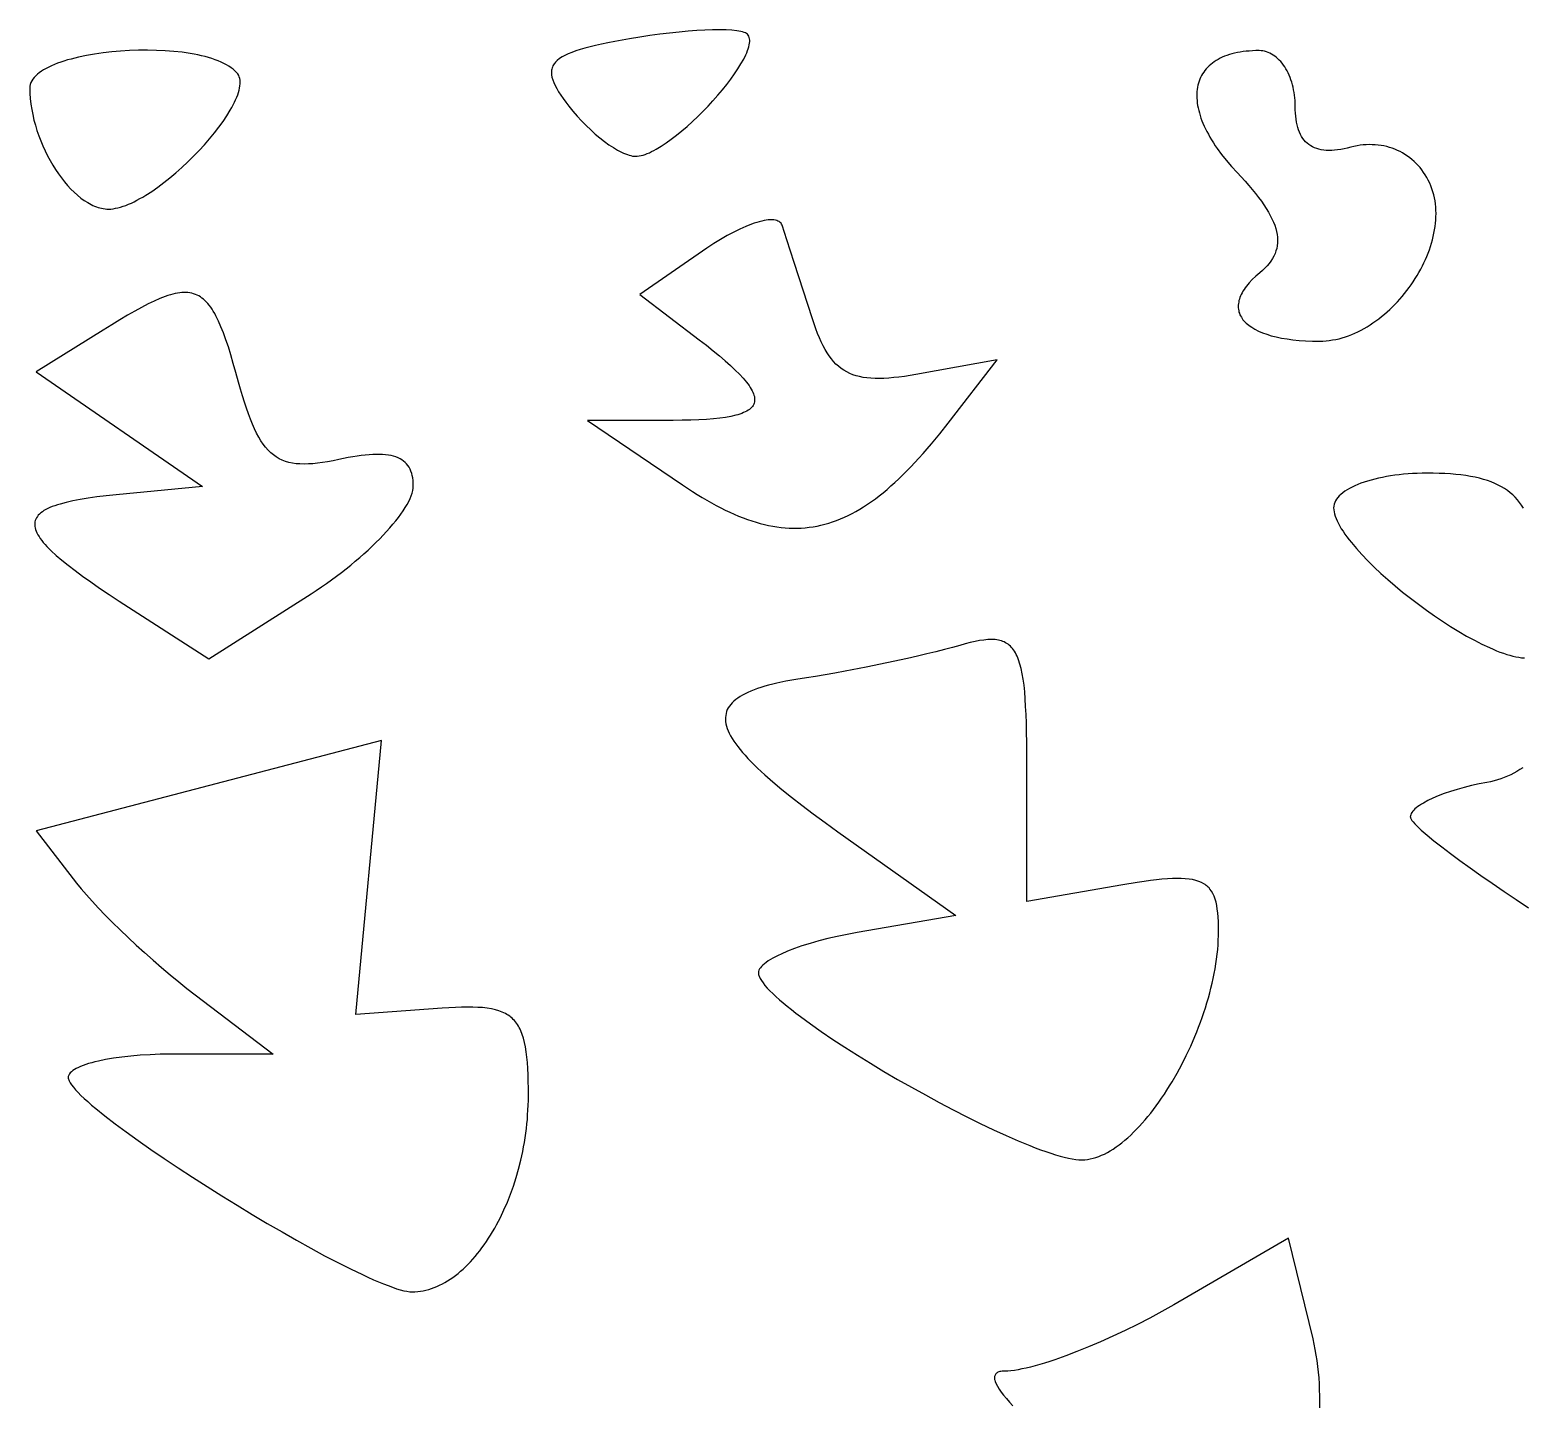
# Model space of a CAD drawing. Extents: x -500 to 500, y -999 to 1001.
# Drawn here: x -319.3 to -166.4, y -77.2 to 63.5 of the extents above; entities that cross this region are included whole.
import ezdxf

# ---------------------------------------------------------------- set-up
doc = ezdxf.new("R2010")
doc.units = 0
doc.layers.add('LAYER_1', color=18, linetype='CONTINUOUS')

msp = doc.modelspace()

# ---------------------------------------------------------------- linework, layer by layer
at = {"layer": 'LAYER_1'}
for points in [[(-245.89, 63.17), (-246, 63.23), (-246.13, 63.29), (-246.28, 63.34), (-246.46, 63.38), (-246.66, 63.42), (-246.88, 63.45), (-247.39, 63.51), (-247.97, 63.54), (-248.63, 63.55), (-249.36, 63.54), (-250.14, 63.51), (-250.98, 63.47), (-251.87, 63.4), (-252.8, 63.32), (-253.77, 63.22), (-254.77, 63.1), (-255.79, 62.96), (-256.82, 62.8), (-257.87, 62.63), (-259.39, 62.35), (-260.09, 62.22), (-260.74, 62.08), (-261.35, 61.95), (-261.92, 61.81), (-262.45, 61.67), (-262.94, 61.53), (-263.38, 61.39), (-263.79, 61.24), (-264.16, 61.09), (-264.5, 60.93), (-264.79, 60.77), (-265.05, 60.6), (-265.27, 60.42), (-265.37, 60.33), (-265.46, 60.24), (-265.54, 60.15), (-265.61, 60.05), (-265.67, 59.95), (-265.73, 59.85), (-265.77, 59.74), (-265.81, 59.64), (-265.84, 59.53), (-265.86, 59.42), (-265.87, 59.3), (-265.88, 59.19), (-265.87, 59.07), (-265.86, 58.94), (-265.82, 58.69), (-265.74, 58.42), (-265.63, 58.14), (-265.5, 57.84), (-265.33, 57.53), (-265.14, 57.2), (-264.92, 56.86), (-264.67, 56.5), (-264.39, 56.13), (-264.09, 55.73), (-263.67, 55.21), (-263.23, 54.7), (-262.78, 54.21), (-262.32, 53.74), (-261.85, 53.29), (-261.38, 52.87), (-260.91, 52.47), (-260.44, 52.1), (-259.98, 51.77), (-259.53, 51.48), (-259.09, 51.22), (-258.68, 51), (-258.48, 50.91), (-258.28, 50.83), (-258.09, 50.76), (-257.91, 50.7), (-257.74, 50.66), (-257.57, 50.62), (-257.41, 50.6), (-257.26, 50.6), (-257.08, 50.6), (-256.89, 50.63), (-256.69, 50.67), (-256.49, 50.72), (-256.28, 50.79), (-256.06, 50.87), (-255.84, 50.96), (-255.61, 51.07), (-255.37, 51.19), (-255.13, 51.32), (-254.63, 51.62), (-254.11, 51.96), (-253.59, 52.34), (-253.05, 52.75), (-252.51, 53.19), (-251.96, 53.66), (-251.42, 54.16), (-250.88, 54.67), (-250.34, 55.2), (-249.82, 55.74), (-249.32, 56.29), (-248.83, 56.84), (-248.36, 57.4), (-247.91, 57.95), (-247.5, 58.5), (-247.11, 59.03), (-246.76, 59.55), (-246.45, 60.06), (-246.17, 60.54), (-245.95, 61), (-245.85, 61.21), (-245.77, 61.42), (-245.7, 61.62), (-245.64, 61.82), (-245.6, 62), (-245.57, 62.18), (-245.55, 62.34), (-245.55, 62.49), (-245.57, 62.64), (-245.6, 62.77), (-245.65, 62.89), (-245.71, 63), (-245.79, 63.09)], [(-298.1, 59.16), (-298.28, 59.33), (-298.47, 59.51), (-298.68, 59.67), (-298.92, 59.82), (-299.17, 59.97), (-299.43, 60.11), (-299.72, 60.25), (-300.01, 60.37), (-300.33, 60.49), (-300.66, 60.6), (-301, 60.71), (-301.35, 60.81), (-301.72, 60.9), (-302.1, 60.98), (-302.49, 61.06), (-302.89, 61.13), (-303.29, 61.19), (-303.71, 61.25), (-304.57, 61.34), (-305.45, 61.41), (-306.35, 61.45), (-307.26, 61.47), (-308.18, 61.46), (-309.1, 61.43), (-310.02, 61.37), (-310.92, 61.3), (-311.81, 61.19), (-312.68, 61.07), (-313.52, 60.92), (-314.33, 60.75), (-314.72, 60.66), (-315.1, 60.56), (-315.47, 60.46), (-315.82, 60.35), (-316.16, 60.24), (-316.49, 60.12), (-316.81, 60), (-317.11, 59.87), (-317.39, 59.73), (-317.66, 59.6), (-317.91, 59.45), (-318.14, 59.31), (-318.36, 59.15), (-318.55, 59), (-318.72, 58.84), (-318.88, 58.67), (-319.01, 58.5), (-319.12, 58.33), (-319.21, 58.15), (-319.27, 57.96), (-319.31, 57.78), (-319.32, 57.58), (-319.31, 57.04), (-319.27, 56.5), (-319.21, 55.95), (-319.13, 55.4), (-319.02, 54.86), (-318.9, 54.31), (-318.75, 53.77), (-318.59, 53.23), (-318.4, 52.69), (-318.2, 52.17), (-317.99, 51.65), (-317.75, 51.14), (-317.51, 50.64), (-317.25, 50.16), (-316.97, 49.69), (-316.69, 49.23), (-316.39, 48.79), (-316.09, 48.37), (-315.77, 47.97), (-315.45, 47.59), (-315.12, 47.24), (-314.78, 46.9), (-314.44, 46.6), (-314.09, 46.31), (-313.74, 46.06), (-313.39, 45.84), (-313.04, 45.64), (-312.86, 45.56), (-312.68, 45.48), (-312.5, 45.41), (-312.32, 45.35), (-312.15, 45.3), (-311.97, 45.26), (-311.79, 45.23), (-311.61, 45.2), (-311.44, 45.19), (-311.26, 45.18), (-311.03, 45.19), (-310.79, 45.22), (-310.55, 45.26), (-310.29, 45.31), (-310.03, 45.38), (-309.76, 45.47), (-309.49, 45.56), (-309.21, 45.68), (-308.92, 45.8), (-308.64, 45.94), (-308.34, 46.09), (-308.05, 46.25), (-307.75, 46.42), (-307.44, 46.6), (-306.83, 47), (-306.21, 47.43), (-305.59, 47.89), (-304.96, 48.39), (-304.35, 48.91), (-303.73, 49.45), (-303.13, 50.02), (-302.55, 50.59), (-301.98, 51.18), (-301.43, 51.78), (-300.91, 52.38), (-300.41, 52.98), (-299.95, 53.58), (-299.52, 54.17), (-299.13, 54.75), (-298.78, 55.31), (-298.63, 55.59), (-298.48, 55.86), (-298.35, 56.13), (-298.23, 56.39), (-298.12, 56.64), (-298.02, 56.89), (-297.94, 57.13), (-297.88, 57.36), (-297.83, 57.58), (-297.79, 57.8), (-297.77, 58.01), (-297.77, 58.2), (-297.78, 58.39), (-297.81, 58.57), (-297.86, 58.73), (-297.92, 58.88), (-298, 59.03)], [(-175.88, 47.85), (-176.02, 48.14), (-176.17, 48.42), (-176.33, 48.69), (-176.5, 48.94), (-176.68, 49.19), (-176.87, 49.43), (-177.07, 49.65), (-177.27, 49.87), (-177.48, 50.07), (-177.7, 50.27), (-177.93, 50.45), (-178.17, 50.62), (-178.41, 50.78), (-178.66, 50.93), (-178.91, 51.07), (-179.18, 51.19), (-179.44, 51.31), (-179.72, 51.41), (-180, 51.5), (-180.28, 51.58), (-180.57, 51.65), (-180.86, 51.7), (-181.16, 51.74), (-181.46, 51.77), (-181.76, 51.78), (-182.07, 51.79), (-182.38, 51.78), (-182.69, 51.75), (-183, 51.72), (-183.32, 51.66), (-183.64, 51.6), (-183.96, 51.52), (-184.32, 51.43), (-184.66, 51.36), (-184.99, 51.3), (-185.31, 51.25), (-185.62, 51.22), (-185.92, 51.2), (-186.21, 51.19), (-186.48, 51.2), (-186.74, 51.23), (-186.99, 51.26), (-187.23, 51.32), (-187.46, 51.38), (-187.67, 51.46), (-187.88, 51.56), (-188.07, 51.67), (-188.25, 51.79), (-188.43, 51.93), (-188.59, 52.08), (-188.73, 52.24), (-188.87, 52.42), (-189, 52.62), (-189.11, 52.83), (-189.21, 53.05), (-189.31, 53.29), (-189.39, 53.54), (-189.46, 53.81), (-189.52, 54.09), (-189.57, 54.39), (-189.61, 54.7), (-189.63, 55.02), (-189.65, 55.36), (-189.65, 55.72), (-189.66, 56.01), (-189.67, 56.3), (-189.7, 56.59), (-189.73, 56.87), (-189.77, 57.14), (-189.82, 57.41), (-189.88, 57.68), (-189.95, 57.93), (-190.02, 58.19), (-190.1, 58.43), (-190.19, 58.67), (-190.29, 58.9), (-190.39, 59.13), (-190.5, 59.34), (-190.62, 59.55), (-190.74, 59.75), (-190.87, 59.94), (-191, 60.12), (-191.14, 60.29), (-191.29, 60.44), (-191.44, 60.59), (-191.59, 60.73), (-191.75, 60.86), (-191.92, 60.97), (-192.08, 61.07), (-192.25, 61.16), (-192.43, 61.24), (-192.61, 61.31), (-192.79, 61.36), (-192.97, 61.39), (-193.16, 61.41), (-193.35, 61.42), (-193.7, 61.42), (-194.04, 61.41), (-194.37, 61.38), (-194.68, 61.35), (-194.99, 61.32), (-195.29, 61.27), (-195.58, 61.22), (-195.87, 61.16), (-196.14, 61.09), (-196.4, 61.01), (-196.65, 60.93), (-196.89, 60.84), (-197.13, 60.74), (-197.35, 60.64), (-197.56, 60.52), (-197.76, 60.41), (-197.96, 60.28), (-198.14, 60.15), (-198.32, 60.01), (-198.48, 59.86), (-198.63, 59.71), (-198.78, 59.56), (-198.91, 59.39), (-199.04, 59.22), (-199.15, 59.05), (-199.26, 58.87), (-199.35, 58.68), (-199.43, 58.49), (-199.51, 58.29), (-199.57, 58.09), (-199.63, 57.88), (-199.67, 57.67), (-199.71, 57.45), (-199.73, 57.23), (-199.74, 57), (-199.75, 56.77), (-199.74, 56.54), (-199.72, 56.3), (-199.7, 56.05), (-199.66, 55.81), (-199.61, 55.55), (-199.55, 55.3), (-199.48, 55.04), (-199.41, 54.78), (-199.32, 54.51), (-199.22, 54.24), (-199.11, 53.97), (-198.99, 53.69), (-198.86, 53.41), (-198.71, 53.13), (-198.56, 52.85), (-198.4, 52.56), (-198.23, 52.27), (-198.04, 51.98), (-197.85, 51.68), (-197.65, 51.38), (-197.2, 50.78), (-196.72, 50.18), (-196.19, 49.56), (-195.62, 48.94), (-195.2, 48.49), (-194.79, 48.04), (-194.41, 47.61), (-194.06, 47.19), (-193.72, 46.78), (-193.41, 46.38), (-193.13, 45.99), (-192.86, 45.61), (-192.62, 45.24), (-192.4, 44.88), (-192.21, 44.53), (-192.04, 44.19), (-191.89, 43.85), (-191.76, 43.52), (-191.66, 43.2), (-191.58, 42.89), (-191.52, 42.59), (-191.48, 42.29), (-191.47, 42), (-191.48, 41.71), (-191.51, 41.43), (-191.56, 41.16), (-191.63, 40.89), (-191.73, 40.63), (-191.85, 40.37), (-191.99, 40.11), (-192.15, 39.86), (-192.33, 39.62), (-192.54, 39.38), (-192.77, 39.14), (-193.02, 38.9), (-193.29, 38.66), (-193.69, 38.31), (-194.06, 37.96), (-194.38, 37.61), (-194.66, 37.27), (-194.79, 37.1), (-194.9, 36.93), (-195.01, 36.77), (-195.1, 36.6), (-195.19, 36.44), (-195.26, 36.28), (-195.32, 36.12), (-195.38, 35.96), (-195.42, 35.81), (-195.45, 35.65), (-195.48, 35.5), (-195.49, 35.35), (-195.5, 35.2), (-195.49, 35.06), (-195.47, 34.92), (-195.45, 34.77), (-195.42, 34.63), (-195.37, 34.5), (-195.32, 34.36), (-195.26, 34.23), (-195.18, 34.1), (-195.1, 33.98), (-195.01, 33.85), (-194.91, 33.73), (-194.8, 33.61), (-194.68, 33.5), (-194.56, 33.39), (-194.42, 33.28), (-194.28, 33.17), (-194.12, 33.07), (-193.79, 32.87), (-193.42, 32.68), (-193.02, 32.51), (-192.58, 32.36), (-192.11, 32.21), (-191.6, 32.09), (-191.06, 31.97), (-190.49, 31.88), (-189.89, 31.8), (-189.26, 31.73), (-188.59, 31.69), (-187.9, 31.66), (-187.17, 31.65), (-186.84, 31.66), (-186.5, 31.68), (-186.17, 31.72), (-185.83, 31.77), (-185.5, 31.83), (-185.17, 31.9), (-184.84, 31.99), (-184.51, 32.09), (-184.19, 32.21), (-183.87, 32.33), (-183.55, 32.47), (-183.23, 32.62), (-182.91, 32.78), (-182.6, 32.95), (-182.29, 33.12), (-181.99, 33.31), (-181.69, 33.51), (-181.39, 33.72), (-181.1, 33.94), (-180.81, 34.16), (-180.52, 34.4), (-180.24, 34.64), (-179.97, 34.89), (-179.7, 35.15), (-179.44, 35.41), (-179.18, 35.68), (-178.93, 35.96), (-178.69, 36.24), (-178.45, 36.53), (-178.22, 36.83), (-177.99, 37.13), (-177.77, 37.43), (-177.56, 37.74), (-177.36, 38.06), (-177.17, 38.37), (-176.98, 38.7), (-176.8, 39.02), (-176.63, 39.35), (-176.47, 39.68), (-176.32, 40.01), (-176.17, 40.34), (-176.04, 40.68), (-175.91, 41.02), (-175.8, 41.36), (-175.69, 41.69), (-175.6, 42.03), (-175.51, 42.37), (-175.44, 42.71), (-175.38, 43.05), (-175.32, 43.39), (-175.28, 43.73), (-175.25, 44.06), (-175.24, 44.4), (-175.23, 44.73), (-175.24, 45.06), (-175.26, 45.38), (-175.29, 45.71), (-175.33, 46.03), (-175.39, 46.34), (-175.46, 46.65), (-175.55, 46.96), (-175.65, 47.26), (-175.76, 47.56)], [(-225.21, 23.25), (-220.2, 29.74), (-228.52, 28.24), (-229.12, 28.13), (-229.71, 28.04), (-230.26, 27.97), (-230.8, 27.91), (-231.31, 27.86), (-231.8, 27.83), (-232.26, 27.82), (-232.71, 27.82), (-233.14, 27.84), (-233.54, 27.88), (-233.93, 27.94), (-234.3, 28.01), (-234.65, 28.1), (-234.99, 28.21), (-235.31, 28.34), (-235.62, 28.49), (-235.91, 28.67), (-236.19, 28.86), (-236.46, 29.07), (-236.72, 29.3), (-236.96, 29.56), (-237.19, 29.84), (-237.42, 30.14), (-237.63, 30.46), (-237.84, 30.81), (-238.04, 31.18), (-238.23, 31.58), (-238.42, 32), (-238.6, 32.44), (-238.78, 32.91), (-238.96, 33.41), (-239.13, 33.93), (-240.99, 39.71), (-241.74, 42.02), (-242.24, 43.52), (-242.29, 43.63), (-242.35, 43.74), (-242.44, 43.82), (-242.54, 43.9), (-242.66, 43.96), (-242.79, 44.01), (-242.93, 44.05), (-243.1, 44.07), (-243.27, 44.08), (-243.46, 44.08), (-243.66, 44.07), (-243.87, 44.04), (-244.09, 44), (-244.33, 43.95), (-244.58, 43.89), (-244.83, 43.81), (-245.1, 43.73), (-245.38, 43.63), (-245.95, 43.4), (-246.56, 43.13), (-247.2, 42.82), (-247.86, 42.46), (-248.54, 42.07), (-249.23, 41.64), (-249.94, 41.17), (-256.82, 36.42), (-250.74, 31.79), (-249.99, 31.22), (-249.3, 30.66), (-248.65, 30.13), (-248.06, 29.63), (-247.52, 29.15), (-247.03, 28.69), (-246.6, 28.26), (-246.22, 27.84), (-245.89, 27.45), (-245.75, 27.27), (-245.62, 27.09), (-245.5, 26.91), (-245.4, 26.74), (-245.31, 26.57), (-245.23, 26.41), (-245.17, 26.25), (-245.12, 26.1), (-245.08, 25.96), (-245.06, 25.82), (-245.05, 25.68), (-245.05, 25.55), (-245.07, 25.42), (-245.1, 25.3), (-245.15, 25.18), (-245.21, 25.07), (-245.28, 24.96), (-245.37, 24.86), (-245.47, 24.76), (-245.58, 24.66), (-245.71, 24.57), (-245.85, 24.49), (-246.01, 24.4), (-246.18, 24.32), (-246.36, 24.25), (-246.56, 24.18), (-246.77, 24.11), (-246.99, 24.05), (-247.48, 23.94), (-248.03, 23.84), (-248.63, 23.76), (-249.28, 23.69), (-250, 23.63), (-250.77, 23.59), (-251.59, 23.56), (-252.48, 23.54), (-253.41, 23.53), (-262.17, 23.53), (-252.43, 16.92), (-251.93, 16.58), (-251.43, 16.25), (-250.93, 15.94), (-250.44, 15.64), (-249.95, 15.35), (-249.47, 15.08), (-249, 14.82), (-248.53, 14.57), (-248.06, 14.34), (-247.6, 14.12), (-247.14, 13.92), (-246.69, 13.72), (-246.24, 13.55), (-245.79, 13.38), (-245.35, 13.23), (-244.91, 13.09), (-244.48, 12.97), (-244.04, 12.86), (-243.62, 12.76), (-243.19, 12.68), (-242.77, 12.61), (-242.35, 12.56), (-241.93, 12.52), (-241.51, 12.49), (-241.1, 12.48), (-240.69, 12.48), (-240.28, 12.49), (-239.87, 12.52), (-239.46, 12.57), (-239.06, 12.62), (-238.66, 12.7), (-238.26, 12.78), (-237.86, 12.88), (-237.46, 13), (-237.06, 13.13), (-236.66, 13.27), (-236.26, 13.43), (-235.86, 13.6), (-235.47, 13.79), (-235.07, 13.99), (-234.67, 14.2), (-234.28, 14.43), (-233.88, 14.68), (-233.48, 14.94), (-233.08, 15.21), (-232.68, 15.5), (-232.28, 15.81), (-231.88, 16.12), (-231.48, 16.46), (-231.08, 16.81), (-230.67, 17.17), (-230.27, 17.55), (-229.86, 17.94), (-229.45, 18.35), (-229.04, 18.77), (-228.62, 19.21), (-228.21, 19.66), (-227.79, 20.13), (-227.36, 20.61), (-226.94, 21.11), (-226.08, 22.15)], [(-280.03, 16.82), (-280.03, 17.1), (-280.05, 17.37), (-280.09, 17.63), (-280.13, 17.87), (-280.19, 18.1), (-280.27, 18.32), (-280.36, 18.53), (-280.46, 18.72), (-280.58, 18.89), (-280.71, 19.06), (-280.86, 19.21), (-281.02, 19.35), (-281.19, 19.47), (-281.39, 19.59), (-281.59, 19.69), (-281.82, 19.78), (-282.06, 19.85), (-282.31, 19.92), (-282.58, 19.97), (-282.87, 20), (-283.18, 20.03), (-283.5, 20.04), (-283.83, 20.04), (-284.19, 20.03), (-284.56, 20.01), (-284.95, 19.98), (-285.36, 19.93), (-285.79, 19.87), (-286.23, 19.8), (-286.69, 19.72), (-287.17, 19.63), (-287.67, 19.52), (-288.25, 19.4), (-288.81, 19.29), (-289.33, 19.21), (-289.84, 19.14), (-290.32, 19.09), (-290.78, 19.06), (-291.22, 19.05), (-291.64, 19.06), (-292.04, 19.09), (-292.42, 19.15), (-292.78, 19.22), (-293.13, 19.33), (-293.46, 19.45), (-293.77, 19.6), (-294.07, 19.78), (-294.36, 19.99), (-294.64, 20.22), (-294.9, 20.48), (-295.16, 20.77), (-295.4, 21.08), (-295.64, 21.43), (-295.87, 21.81), (-296.09, 22.22), (-296.3, 22.67), (-296.51, 23.14), (-296.72, 23.65), (-296.93, 24.2), (-297.13, 24.77), (-297.33, 25.39), (-297.53, 26.04), (-297.73, 26.73), (-297.93, 27.46), (-298.2, 28.44), (-298.47, 29.37), (-298.73, 30.24), (-298.98, 31.05), (-299.23, 31.8), (-299.48, 32.49), (-299.74, 33.13), (-299.99, 33.71), (-300.25, 34.24), (-300.38, 34.48), (-300.52, 34.71), (-300.65, 34.93), (-300.79, 35.13), (-300.93, 35.32), (-301.08, 35.5), (-301.23, 35.66), (-301.38, 35.81), (-301.53, 35.95), (-301.69, 36.07), (-301.85, 36.18), (-302.02, 36.28), (-302.19, 36.37), (-302.36, 36.44), (-302.54, 36.51), (-302.73, 36.56), (-302.92, 36.59), (-303.12, 36.62), (-303.32, 36.63), (-303.53, 36.63), (-303.74, 36.62), (-303.96, 36.6), (-304.19, 36.57), (-304.42, 36.52), (-304.67, 36.47), (-304.92, 36.4), (-305.17, 36.32), (-305.44, 36.23), (-305.99, 36.01), (-306.58, 35.76), (-307.2, 35.46), (-307.87, 35.11), (-308.57, 34.73), (-309.31, 34.3), (-310.1, 33.84), (-310.93, 33.33), (-311.81, 32.79), (-318.68, 28.51), (-301.64, 16.77), (-310.48, 15.9), (-311.5, 15.8), (-312.45, 15.68), (-313.33, 15.56), (-314.15, 15.42), (-314.91, 15.28), (-315.59, 15.13), (-316.22, 14.96), (-316.5, 14.87), (-316.77, 14.78), (-317.02, 14.69), (-317.26, 14.59), (-317.48, 14.49), (-317.68, 14.39), (-317.87, 14.28), (-318.04, 14.17), (-318.19, 14.05), (-318.33, 13.93), (-318.45, 13.81), (-318.55, 13.68), (-318.64, 13.55), (-318.71, 13.41), (-318.76, 13.27), (-318.8, 13.13), (-318.82, 12.98), (-318.82, 12.83), (-318.81, 12.67), (-318.78, 12.51), (-318.73, 12.34), (-318.67, 12.17), (-318.59, 11.99), (-318.49, 11.81), (-318.38, 11.62), (-318.25, 11.43), (-318.1, 11.23), (-317.94, 11.03), (-317.76, 10.82), (-317.57, 10.6), (-317.35, 10.38), (-317.12, 10.16), (-316.62, 9.69), (-316.04, 9.2), (-315.4, 8.68), (-314.69, 8.13), (-313.92, 7.56), (-313.07, 6.97), (-312.17, 6.34), (-311.19, 5.69), (-310.15, 5.01), (-300.98, -0.92), (-290.5, 5.76), (-289.97, 6.11), (-289.43, 6.47), (-288.91, 6.83), (-288.4, 7.2), (-287.89, 7.57), (-287.4, 7.94), (-286.91, 8.32), (-286.43, 8.7), (-285.97, 9.09), (-285.52, 9.47), (-285.08, 9.86), (-284.66, 10.24), (-284.24, 10.63), (-283.85, 11.01), (-283.47, 11.39), (-283.1, 11.77), (-282.76, 12.14), (-282.43, 12.51), (-282.11, 12.88), (-281.82, 13.23), (-281.55, 13.59), (-281.3, 13.93), (-281.06, 14.27), (-280.85, 14.6), (-280.67, 14.91), (-280.5, 15.22), (-280.36, 15.52), (-280.24, 15.81), (-280.15, 16.08), (-280.08, 16.34), (-280.04, 16.59)], [(-197.51, -28.79), (-197.52, -28.28), (-197.53, -27.81), (-197.55, -27.37), (-197.59, -26.95), (-197.64, -26.55), (-197.7, -26.19), (-197.77, -25.85), (-197.86, -25.53), (-197.97, -25.24), (-198.1, -24.97), (-198.24, -24.72), (-198.4, -24.5), (-198.49, -24.39), (-198.59, -24.3), (-198.69, -24.2), (-198.79, -24.12), (-198.9, -24.04), (-199.02, -23.96), (-199.27, -23.82), (-199.55, -23.71), (-199.85, -23.61), (-200.18, -23.53), (-200.53, -23.48), (-200.92, -23.44), (-201.33, -23.41), (-201.78, -23.41), (-202.25, -23.42), (-202.76, -23.45), (-203.31, -23.49), (-203.88, -23.55), (-204.5, -23.63), (-205.15, -23.72), (-205.84, -23.82), (-207.34, -24.07), (-217.16, -25.77), (-217.16, -11.65), (-217.17, -9.45), (-217.18, -8.45), (-217.21, -7.5), (-217.24, -6.61), (-217.28, -5.78), (-217.32, -5.01), (-217.38, -4.28), (-217.45, -3.61), (-217.54, -3), (-217.63, -2.43), (-217.74, -1.91), (-217.87, -1.44), (-218, -1.01), (-218.08, -0.81), (-218.16, -0.63), (-218.24, -0.45), (-218.33, -0.29), (-218.42, -0.13), (-218.52, 0.01), (-218.62, 0.15), (-218.73, 0.27), (-218.84, 0.38), (-218.96, 0.49), (-219.08, 0.59), (-219.21, 0.67), (-219.34, 0.75), (-219.47, 0.82), (-219.62, 0.88), (-219.76, 0.93), (-219.92, 0.97), (-220.08, 1.01), (-220.24, 1.04), (-220.41, 1.06), (-220.59, 1.07), (-220.77, 1.07), (-221.16, 1.06), (-221.57, 1.02), (-222.01, 0.96), (-222.47, 0.87), (-222.96, 0.76), (-223.48, 0.62), (-224.03, 0.47), (-224.78, 0.26), (-225.6, 0.04), (-226.47, -0.18), (-227.4, -0.41), (-228.38, -0.64), (-229.39, -0.87), (-231.49, -1.32), (-233.64, -1.76), (-235.78, -2.17), (-236.82, -2.36), (-237.84, -2.53), (-238.82, -2.7), (-239.75, -2.84), (-240.83, -3.01), (-241.84, -3.2), (-242.77, -3.4), (-243.2, -3.5), (-243.62, -3.61), (-244.02, -3.72), (-244.4, -3.84), (-244.76, -3.96), (-245.11, -4.08), (-245.43, -4.21), (-245.74, -4.34), (-246.02, -4.48), (-246.29, -4.62), (-246.54, -4.77), (-246.77, -4.92), (-246.98, -5.07), (-247.17, -5.23), (-247.35, -5.4), (-247.5, -5.57), (-247.63, -5.74), (-247.75, -5.92), (-247.85, -6.11), (-247.92, -6.3), (-247.98, -6.5), (-248.02, -6.7), (-248.04, -6.91), (-248.04, -7.12), (-248.03, -7.34), (-247.99, -7.57), (-247.93, -7.8), (-247.86, -8.04), (-247.76, -8.28), (-247.65, -8.54), (-247.51, -8.79), (-247.36, -9.06), (-247.19, -9.33), (-246.99, -9.61), (-246.78, -9.9), (-246.55, -10.19), (-246.3, -10.49), (-246.03, -10.79), (-245.74, -11.11), (-245.43, -11.43), (-245.11, -11.76), (-244.76, -12.1), (-244, -12.8), (-243.17, -13.52), (-242.26, -14.29), (-241.27, -15.08), (-240.2, -15.91), (-239.05, -16.78), (-237.82, -17.68), (-236.52, -18.62), (-224.44, -27.2), (-234.55, -28.95), (-235.58, -29.14), (-236.58, -29.35), (-237.55, -29.57), (-238.48, -29.82), (-239.36, -30.07), (-240.2, -30.33), (-240.97, -30.6), (-241.69, -30.88), (-242.35, -31.16), (-242.65, -31.3), (-242.93, -31.45), (-243.19, -31.59), (-243.44, -31.73), (-243.66, -31.87), (-243.87, -32.01), (-244.05, -32.15), (-244.21, -32.29), (-244.34, -32.42), (-244.46, -32.56), (-244.55, -32.69), (-244.61, -32.82), (-244.65, -32.95), (-244.66, -33.07), (-244.66, -33.16), (-244.64, -33.25), (-244.62, -33.34), (-244.59, -33.44), (-244.49, -33.65), (-244.36, -33.87), (-244.19, -34.11), (-243.99, -34.37), (-243.76, -34.64), (-243.49, -34.92), (-243.2, -35.21), (-242.87, -35.52), (-242.51, -35.84), (-242.13, -36.17), (-241.72, -36.5), (-241.29, -36.85), (-240.83, -37.21), (-240.35, -37.57), (-239.32, -38.32), (-238.22, -39.1), (-237.04, -39.9), (-235.8, -40.71), (-234.51, -41.53), (-233.17, -42.35), (-231.8, -43.18), (-230.4, -44), (-228.98, -44.81), (-227.56, -45.6), (-226.13, -46.37), (-224.71, -47.12), (-223.31, -47.84), (-221.93, -48.52), (-220.59, -49.16), (-219.29, -49.75), (-218.05, -50.29), (-216.86, -50.78), (-216.29, -51), (-215.75, -51.21), (-215.22, -51.4), (-214.71, -51.57), (-214.22, -51.72), (-213.76, -51.86), (-213.32, -51.97), (-212.9, -52.07), (-212.51, -52.14), (-212.15, -52.2), (-211.82, -52.23), (-211.51, -52.24), (-211.23, -52.24), (-210.95, -52.21), (-210.66, -52.16), (-210.37, -52.09), (-210.08, -52.01), (-209.79, -51.9), (-209.5, -51.78), (-209.2, -51.65), (-208.91, -51.49), (-208.61, -51.32), (-208.31, -51.14), (-208.01, -50.93), (-207.71, -50.72), (-207.41, -50.49), (-207.11, -50.24), (-206.81, -49.98), (-206.52, -49.71), (-206.22, -49.42), (-205.92, -49.12), (-205.63, -48.81), (-205.33, -48.49), (-205.04, -48.15), (-204.75, -47.81), (-204.47, -47.45), (-204.18, -47.08), (-203.9, -46.71), (-203.62, -46.32), (-203.35, -45.92), (-203.07, -45.52), (-202.81, -45.11), (-202.54, -44.68), (-202.28, -44.25), (-201.77, -43.37), (-201.28, -42.47), (-200.82, -41.54), (-200.37, -40.59), (-199.95, -39.62), (-199.75, -39.14), (-199.56, -38.65), (-199.37, -38.15), (-199.2, -37.66), (-199.03, -37.16), (-198.86, -36.66), (-198.71, -36.16), (-198.56, -35.66), (-198.42, -35.15), (-198.29, -34.65), (-198.17, -34.15), (-198.06, -33.65), (-197.96, -33.15), (-197.87, -32.66), (-197.79, -32.16), (-197.72, -31.67), (-197.65, -31.18), (-197.6, -30.69), (-197.56, -30.21), (-197.54, -29.73), (-197.52, -29.26)], [(-268.24, -45.69), (-268.24, -44.93), (-268.25, -44.2), (-268.27, -43.52), (-268.3, -42.88), (-268.34, -42.28), (-268.4, -41.71), (-268.46, -41.18), (-268.54, -40.68), (-268.63, -40.22), (-268.74, -39.79), (-268.87, -39.39), (-269.01, -39.03), (-269.09, -38.86), (-269.17, -38.69), (-269.26, -38.54), (-269.35, -38.39), (-269.45, -38.24), (-269.55, -38.11), (-269.66, -37.98), (-269.78, -37.86), (-269.9, -37.74), (-270.02, -37.63), (-270.15, -37.53), (-270.29, -37.43), (-270.44, -37.34), (-270.59, -37.26), (-270.74, -37.18), (-270.91, -37.1), (-271.25, -36.97), (-271.62, -36.86), (-272.03, -36.77), (-272.46, -36.71), (-272.92, -36.65), (-273.41, -36.62), (-273.94, -36.6), (-274.49, -36.6), (-275.09, -36.61), (-275.71, -36.63), (-276.38, -36.67), (-277.08, -36.72), (-285.92, -37.36), (-283.27, -9.29), (-318.66, -18.54), (-314.53, -23.89), (-314.06, -24.47), (-313.53, -25.09), (-312.94, -25.75), (-312.29, -26.45), (-311.59, -27.17), (-310.84, -27.92), (-310.06, -28.68), (-309.25, -29.46), (-308.41, -30.24), (-307.56, -31.01), (-306.69, -31.79), (-305.82, -32.54), (-304.94, -33.28), (-304.07, -34), (-303.22, -34.68), (-302.38, -35.33), (-294.37, -41.42), (-304.88, -41.42), (-305.95, -41.43), (-306.99, -41.47), (-308, -41.53), (-308.96, -41.61), (-309.88, -41.71), (-310.75, -41.83), (-311.56, -41.97), (-312.3, -42.12), (-312.65, -42.21), (-312.98, -42.29), (-313.3, -42.38), (-313.59, -42.48), (-313.86, -42.57), (-314.12, -42.67), (-314.35, -42.78), (-314.56, -42.88), (-314.75, -42.99), (-314.92, -43.1), (-315.06, -43.22), (-315.18, -43.33), (-315.27, -43.45), (-315.34, -43.57), (-315.38, -43.69), (-315.39, -43.81), (-315.38, -43.89), (-315.37, -43.97), (-315.34, -44.05), (-315.3, -44.15), (-315.2, -44.35), (-315.05, -44.57), (-314.86, -44.81), (-314.64, -45.07), (-314.38, -45.35), (-314.08, -45.64), (-313.75, -45.95), (-313.38, -46.28), (-312.99, -46.63), (-312.56, -46.99), (-311.63, -47.74), (-310.58, -48.55), (-309.44, -49.39), (-308.22, -50.28), (-306.92, -51.19), (-305.55, -52.12), (-304.13, -53.07), (-302.66, -54.03), (-301.16, -54.99), (-299.63, -55.95), (-298.09, -56.9), (-296.55, -57.84), (-295.01, -58.76), (-293.48, -59.64), (-291.98, -60.49), (-290.52, -61.3), (-289.11, -62.07), (-287.75, -62.78), (-286.46, -63.43), (-285.25, -64.01), (-284.67, -64.28), (-284.12, -64.53), (-283.59, -64.75), (-283.09, -64.96), (-282.62, -65.14), (-282.17, -65.31), (-281.75, -65.45), (-281.37, -65.56), (-281.01, -65.66), (-280.69, -65.72), (-280.4, -65.76), (-280.15, -65.78), (-279.87, -65.77), (-279.58, -65.75), (-279.29, -65.71), (-279.01, -65.66), (-278.73, -65.6), (-278.44, -65.53), (-278.16, -65.44), (-277.88, -65.34), (-277.6, -65.22), (-277.33, -65.1), (-277.05, -64.96), (-276.78, -64.81), (-276.51, -64.65), (-276.24, -64.47), (-275.97, -64.29), (-275.71, -64.09), (-275.44, -63.88), (-275.18, -63.67), (-274.93, -63.44), (-274.67, -63.2), (-274.42, -62.95), (-274.17, -62.69), (-273.93, -62.42), (-273.69, -62.15), (-273.45, -61.86), (-273.22, -61.56), (-272.99, -61.26), (-272.76, -60.95), (-272.54, -60.62), (-272.32, -60.29), (-272.11, -59.96), (-271.9, -59.61), (-271.69, -59.26), (-271.49, -58.9), (-271.3, -58.53), (-271.1, -58.15), (-270.74, -57.38), (-270.39, -56.59), (-270.07, -55.77), (-269.77, -54.93), (-269.49, -54.07), (-269.24, -53.19), (-269.01, -52.29), (-268.81, -51.38), (-268.72, -50.92), (-268.64, -50.46), (-268.57, -49.99), (-268.5, -49.52), (-268.44, -49.05), (-268.39, -48.57), (-268.34, -48.1), (-268.31, -47.62), (-268.28, -47.14), (-268.26, -46.66), (-268.24, -46.17)]]:
    msp.add_lwpolyline(points, close=True, dxfattribs=at)
for points in [[(-166.28, 14.54), (-166.47, 14.84), (-166.67, 15.13), (-166.89, 15.4), (-167.12, 15.65), (-167.36, 15.89), (-167.63, 16.12), (-167.91, 16.34), (-168.21, 16.54), (-168.52, 16.73), (-168.85, 16.9), (-169.2, 17.07), (-169.57, 17.22), (-169.96, 17.36), (-170.36, 17.48), (-170.79, 17.6), (-171.23, 17.7), (-171.7, 17.79), (-172.18, 17.87), (-172.69, 17.94), (-173.21, 17.99), (-173.76, 18.04), (-174.33, 18.08), (-174.92, 18.1), (-175.54, 18.12), (-176.17, 18.12), (-176.66, 18.12), (-177.15, 18.1), (-177.63, 18.08), (-178.09, 18.05), (-178.56, 18.01), (-179.01, 17.96), (-179.45, 17.9), (-179.89, 17.84), (-180.31, 17.77), (-180.72, 17.69), (-181.12, 17.61), (-181.51, 17.51), (-181.88, 17.41), (-182.24, 17.31), (-182.59, 17.2), (-182.92, 17.08), (-183.24, 16.96), (-183.54, 16.83), (-183.82, 16.69), (-184.09, 16.55), (-184.34, 16.41), (-184.57, 16.26), (-184.78, 16.11), (-184.97, 15.95), (-185.14, 15.79), (-185.29, 15.62), (-185.42, 15.46), (-185.53, 15.28), (-185.61, 15.11), (-185.67, 14.93), (-185.71, 14.75), (-185.72, 14.57), (-185.71, 14.37), (-185.68, 14.16), (-185.63, 13.94), (-185.56, 13.71), (-185.47, 13.47), (-185.36, 13.22), (-185.24, 12.96), (-185.1, 12.7), (-184.94, 12.43), (-184.76, 12.16), (-184.57, 11.88), (-184.36, 11.59), (-184.14, 11.3), (-183.9, 11), (-183.39, 10.39), (-182.83, 9.77), (-182.22, 9.14), (-181.57, 8.5), (-180.89, 7.85), (-180.17, 7.21), (-179.42, 6.56), (-178.65, 5.92), (-177.85, 5.3), (-177.04, 4.68), (-176.22, 4.08), (-175.4, 3.5), (-174.57, 2.94), (-173.74, 2.4), (-172.91, 1.9), (-172.1, 1.43), (-171.3, 0.99), (-170.52, 0.59), (-169.76, 0.24), (-169.39, 0.08), (-169.03, -0.07), (-168.68, -0.21), (-168.33, -0.34), (-167.99, -0.45), (-167.66, -0.54), (-167.35, -0.63), (-167.04, -0.7), (-166.74, -0.75), (-166.46, -0.79), (-166.18, -0.82)], [(-166.35, -12.07), (-166.64, -12.26), (-166.95, -12.44), (-167.26, -12.62), (-167.58, -12.78), (-167.9, -12.93), (-168.24, -13.07), (-168.58, -13.19), (-168.93, -13.31), (-169.28, -13.41), (-169.64, -13.5), (-170.01, -13.57), (-170.81, -13.73), (-171.59, -13.9), (-172.34, -14.09), (-173.06, -14.29), (-173.75, -14.5), (-174.39, -14.72), (-175, -14.95), (-175.56, -15.19), (-176.07, -15.43), (-176.52, -15.68), (-176.72, -15.8), (-176.91, -15.92), (-177.09, -16.04), (-177.25, -16.17), (-177.39, -16.29), (-177.51, -16.41), (-177.62, -16.53), (-177.71, -16.64), (-177.77, -16.76), (-177.82, -16.88), (-177.86, -16.99), (-177.87, -17.1), (-177.86, -17.14), (-177.85, -17.2), (-177.79, -17.32), (-177.7, -17.46), (-177.57, -17.62), (-177.41, -17.8), (-177.22, -18), (-176.99, -18.22), (-176.74, -18.45), (-176.14, -18.97), (-175.44, -19.54), (-174.64, -20.17), (-173.75, -20.85), (-172.78, -21.57), (-171.73, -22.32), (-170.63, -23.1), (-169.47, -23.91), (-168.26, -24.74), (-167.02, -25.57), (-165.76, -26.42)], [(-187.14, -77.65), (-187.14, -77.04), (-187.14, -76.42), (-187.16, -75.81), (-187.18, -75.2), (-187.22, -74.6), (-187.27, -74), (-187.34, -73.41), (-187.41, -72.82), (-187.5, -72.25), (-187.6, -71.69), (-187.71, -71.14), (-187.83, -70.6), (-190.36, -60.29), (-202.1, -67.09), (-203.32, -67.79), (-204.57, -68.46), (-205.83, -69.11), (-207.09, -69.74), (-208.36, -70.33), (-209.6, -70.89), (-210.83, -71.41), (-212.03, -71.9), (-213.18, -72.34), (-214.29, -72.73), (-214.82, -72.91), (-215.34, -73.07), (-215.84, -73.22), (-216.32, -73.36), (-216.79, -73.48), (-217.23, -73.59), (-217.66, -73.68), (-218.06, -73.76), (-218.44, -73.82), (-218.79, -73.86), (-219.12, -73.89), (-219.42, -73.9), (-219.7, -73.91), (-219.82, -73.93), (-219.93, -73.95), (-220.03, -73.98), (-220.12, -74.02), (-220.2, -74.06), (-220.27, -74.11), (-220.33, -74.17), (-220.38, -74.23), (-220.42, -74.3), (-220.45, -74.38), (-220.46, -74.46), (-220.47, -74.55), (-220.47, -74.64), (-220.46, -74.74), (-220.43, -74.84), (-220.4, -74.95), (-220.31, -75.19), (-220.17, -75.45), (-220, -75.74), (-219.79, -76.04), (-219.55, -76.36), (-219.26, -76.7), (-218.94, -77.07), (-218.59, -77.45)]]:
    msp.add_lwpolyline(points, dxfattribs=at)

doc.saveas('drawing.dxf')
